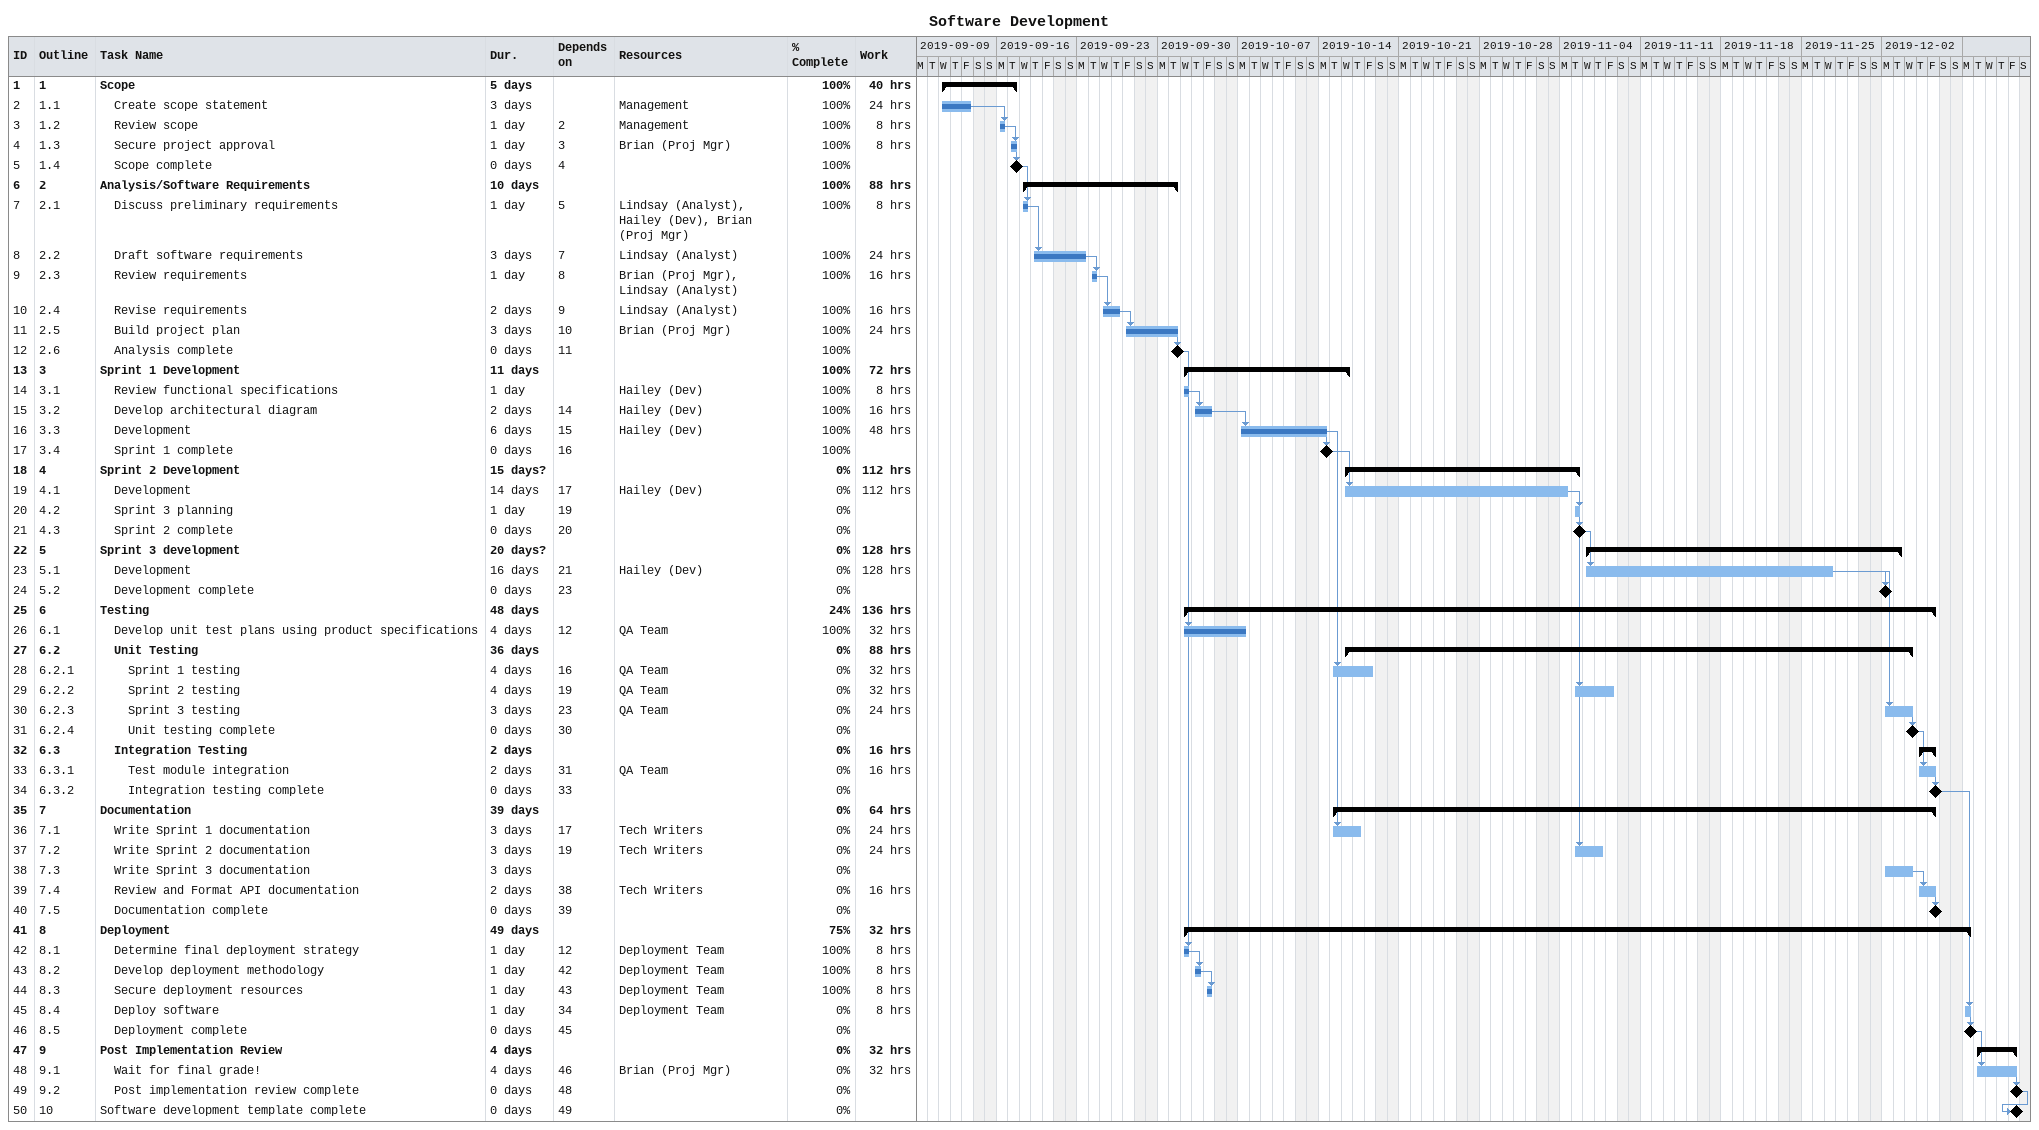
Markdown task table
Software Development

| ID | WBS | Task | Duration | Start | Finish | Predecessors | Resources | % complete | Work (h) |
|---|---|---|---|---|---|---|---|---|---|
| 1 | 1 | **Scope** | 5d | 2019-09-11 | 2019-09-17 |  |  | 100 | 40 |
| 2 | 1.1 | Create scope statement | 3d | 2019-09-11 | 2019-09-13 |  | Management | 100 | 24 |
| 3 | 1.2 | Review scope | 1d | 2019-09-16 | 2019-09-16 | 2 | Management | 100 | 8 |
| 4 | 1.3 | Secure project approval | 1d | 2019-09-17 | 2019-09-17 | 3 | Brian (Proj Mgr) | 100 | 8 |
| 5 | 1.4 | Scope complete | 0d | 2019-09-17 | 2019-09-17 | 4 |  | 100 |  |
| 6 | 2 | **Analysis/Software Requirements** | 10d | 2019-09-18 | 2019-10-01 |  |  | 100 | 88 |
| 7 | 2.1 | Discuss preliminary requirements | 1d | 2019-09-18 | 2019-09-18 | 5 | Lindsay (Analyst), Hailey (Dev), Brian (Proj Mgr) | 100 | 8 |
| 8 | 2.2 | Draft software requirements | 3d | 2019-09-19 | 2019-09-23 | 7 | Lindsay (Analyst) | 100 | 24 |
| 9 | 2.3 | Review requirements | 1d | 2019-09-24 | 2019-09-24 | 8 | Brian (Proj Mgr), Lindsay (Analyst) | 100 | 16 |
| 10 | 2.4 | Revise requirements | 2d | 2019-09-25 | 2019-09-26 | 9 | Lindsay (Analyst) | 100 | 16 |
| 11 | 2.5 | Build project plan | 3d | 2019-09-27 | 2019-10-01 | 10 | Brian (Proj Mgr) | 100 | 24 |
| 12 | 2.6 | Analysis complete | 0d | 2019-10-01 | 2019-10-01 | 11 |  | 100 |  |
| 13 | 3 | **Sprint 1 Development** | 11d | 2019-10-02 | 2019-10-16 |  |  | 100 | 72 |
| 14 | 3.1 | Review functional specifications | 1d | 2019-10-02 | 2019-10-02 |  | Hailey (Dev) | 100 | 8 |
| 15 | 3.2 | Develop architectural diagram | 2d | 2019-10-03 | 2019-10-04 | 14 | Hailey (Dev) | 100 | 16 |
| 16 | 3.3 | Development | 6d | 2019-10-07 | 2019-10-14 | 15 | Hailey (Dev) | 100 | 48 |
| 17 | 3.4 | Sprint 1 complete | 0d | 2019-10-14 | 2019-10-14 | 16 |  | 100 |  |
| 18 | 4 | **Sprint 2 Development** | 15d? | 2019-10-16 | 2019-11-05 |  |  | 0 | 112 |
| 19 | 4.1 | Development | 14d | 2019-10-16 | 2019-11-04 | 17 | Hailey (Dev) | 0 | 112 |
| 20 | 4.2 | Sprint 3 planning | 1d | 2019-11-05 | 2019-11-05 | 19 |  | 0 |  |
| 21 | 4.3 | Sprint 2 complete | 0d | 2019-11-05 | 2019-11-05 | 20 |  | 0 |  |
| 22 | 5 | **Sprint 3 development** | 20d? | 2019-11-06 | 2019-12-03 |  |  | 0 | 128 |
| 23 | 5.1 | Development | 16d | 2019-11-06 | 2019-11-27 | 21 | Hailey (Dev) | 0 | 128 |
| 24 | 5.2 | Development complete | 0d | 2019-12-02 | 2019-12-02 | 23 |  | 0 |  |
| 25 | 6 | **Testing** | 48d | 2019-10-02 | 2019-12-06 |  |  | 24 | 136 |
| 26 | 6.1 | Develop unit test plans using product specifications | 4d | 2019-10-02 | 2019-10-07 | 12 | QA Team | 100 | 32 |
| 27 | 6.2 | **Unit Testing** | 36d | 2019-10-16 | 2019-12-04 |  |  | 0 | 88 |
| 28 | 6.2.1 | Sprint 1 testing | 4d | 2019-10-15 | 2019-10-18 | 16 | QA Team | 0 | 32 |
| 29 | 6.2.2 | Sprint 2 testing | 4d | 2019-11-05 | 2019-11-08 | 19 | QA Team | 0 | 32 |
| 30 | 6.2.3 | Sprint 3 testing | 3d | 2019-12-02 | 2019-12-04 | 23 | QA Team | 0 | 24 |
| 31 | 6.2.4 | Unit testing complete | 0d | 2019-12-04 | 2019-12-04 | 30 |  | 0 |  |
| 32 | 6.3 | **Integration Testing** | 2d | 2019-12-05 | 2019-12-06 |  |  | 0 | 16 |
| 33 | 6.3.1 | Test module integration | 2d | 2019-12-05 | 2019-12-06 | 31 | QA Team | 0 | 16 |
| 34 | 6.3.2 | Integration testing complete | 0d | 2019-12-06 | 2019-12-06 | 33 |  | 0 |  |
| 35 | 7 | **Documentation** | 39d | 2019-10-15 | 2019-12-06 |  |  | 0 | 64 |
| 36 | 7.1 | Write Sprint 1 documentation | 3d | 2019-10-15 | 2019-10-17 | 17 | Tech Writers | 0 | 24 |
| 37 | 7.2 | Write Sprint 2 documentation | 3d | 2019-11-05 | 2019-11-07 | 19 | Tech Writers | 0 | 24 |
| 38 | 7.3 | Write Sprint 3 documentation | 3d | 2019-12-02 | 2019-12-04 |  |  | 0 |  |
| 39 | 7.4 | Review and Format API documentation | 2d | 2019-12-05 | 2019-12-06 | 38 | Tech Writers | 0 | 16 |
| 40 | 7.5 | Documentation complete | 0d | 2019-12-06 | 2019-12-06 | 39 |  | 0 |  |
| 41 | 8 | **Deployment** | 49d | 2019-10-02 | 2019-12-09 |  |  | 75 | 32 |
| 42 | 8.1 | Determine final deployment strategy | 1d | 2019-10-02 | 2019-10-02 | 12 | Deployment Team | 100 | 8 |
| 43 | 8.2 | Develop deployment methodology | 1d | 2019-10-03 | 2019-10-03 | 42 | Deployment Team | 100 | 8 |
| 44 | 8.3 | Secure deployment resources | 1d | 2019-10-04 | 2019-10-04 | 43 | Deployment Team | 100 | 8 |
| 45 | 8.4 | Deploy software | 1d | 2019-12-09 | 2019-12-09 | 34 | Deployment Team | 0 | 8 |
| 46 | 8.5 | Deployment complete | 0d | 2019-12-09 | 2019-12-09 | 45 |  | 0 |  |
| 47 | 9 | **Post Implementation Review** | 4d | 2019-12-10 | 2019-12-13 |  |  | 0 | 32 |
| 48 | 9.1 | Wait for final grade! | 4d | 2019-12-10 | 2019-12-13 | 46 | Brian (Proj Mgr) | 0 | 32 |
| 49 | 9.2 | Post implementation review complete | 0d | 2019-12-13 | 2019-12-13 | 48 |  | 0 |  |
| 50 | 10 | Software development template complete | 0d | 2019-12-13 | 2019-12-13 | 49 |  | 0 |  |
